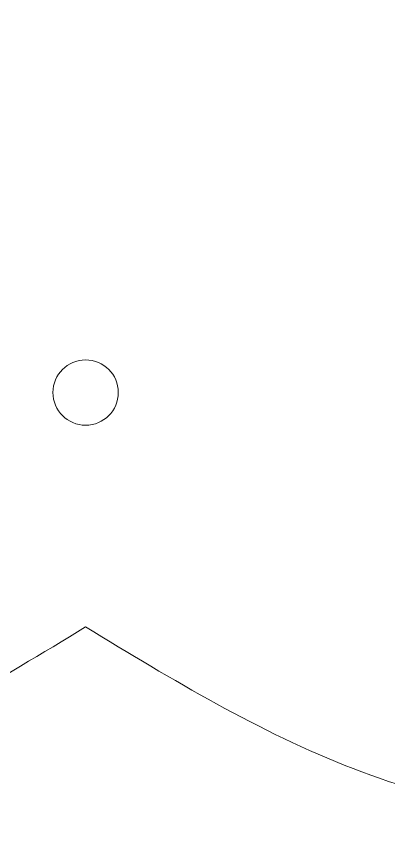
# Model space of a CAD drawing. Header units: centimetres. Extents: x -59 to 59, y -29 to 29.
# Drawn here: x 17.68 to 20.25, y -29.42 to -23.85 of the extents above; entities that cross this region are included whole.
import ezdxf

# ---------------------------------------------------------------- set-up
doc = ezdxf.new("R2010")
doc.units = ezdxf.units.CM
doc.header["$MEASUREMENT"] = 0
doc.layers.add('Camada 1', color=7, linetype='Continuous')

msp = doc.modelspace()

# ---------------------------------------------------------------- linework, layer by layer
at = {"layer": 'Camada 1', "color": 250, "lineweight": 9}
for points, knots in [([(26.47003, -27.1212), (27.42614, -26.64945), (28.54442, -26.35302), (29.66271, -26.05656), (29.66271, -26.05656), (29.66271, -26.05656), (30.6627, -25.86666), (30.6627, -25.86666), (30.6627, -25.86666), (30.6627, -25.86666), (30.6627, -7.06496), (30.6627, -7.06496), (30.6627, -7.06496), (30.6627, -7.06496), (5.66269, -7.06496), (5.66269, -7.06496), (5.66269, -7.06496), (5.66269, -7.06496), (5.66269, -25.86666), (5.66269, -25.86666), (5.66269, -25.86666), (5.66269, -25.86666), (6.66268, -26.05656), (6.66268, -26.05656), (6.66268, -26.05656), (7.78097, -26.35302), (8.89925, -26.64945), (9.85536, -27.1212), (9.85536, -27.1212), (10.81147, -27.59296), (11.6054, -28.24002), (12.31621, -28.67513), (12.31621, -28.67513), (13.02703, -29.11024), (13.65475, -29.3334), (14.31699, -29.37615), (14.31699, -29.37615), (14.9792, -29.41889), (15.67593, -29.28124), (16.32264, -29.03124), (16.32264, -29.03124), (16.96934, -28.78124), (17.56602, -28.41889), (18.16269, -28.05656), (18.16269, -28.05656), (18.75936, -28.41889), (19.35605, -28.78124), (20.00275, -29.03124), (20.00275, -29.03124), (20.64946, -29.28124), (21.34619, -29.41889), (22.0084, -29.37615), (22.0084, -29.37615), (22.67065, -29.3334), (23.29836, -29.11024), (24.00918, -28.67513), (24.00918, -28.67513), (24.71999, -28.24002), (25.51393, -27.59296), (26.47003, -27.1212)], [0, 0, 0, 0, 0.0625, 0.0625, 0.0625, 0.0625, 0.125, 0.125, 0.125, 0.125, 0.1875, 0.1875, 0.1875, 0.1875, 0.25, 0.25, 0.25, 0.25, 0.3125, 0.3125, 0.3125, 0.3125, 0.375, 0.375, 0.375, 0.375, 0.4375, 0.4375, 0.4375, 0.4375, 0.5, 0.5, 0.5, 0.5, 0.5625, 0.5625, 0.5625, 0.5625, 0.625, 0.625, 0.625, 0.625, 0.6875, 0.6875, 0.6875, 0.6875, 0.75, 0.75, 0.75, 0.75, 0.8125, 0.8125, 0.8125, 0.8125, 0.875, 0.875, 0.875, 0.875, 1, 1, 1, 1]), ([(18.38769, -26.44256), (18.38769, -26.56682), (18.28695, -26.66756), (18.16269, -26.66756), (18.16269, -26.66756), (18.03843, -26.66756), (17.93769, -26.56682), (17.93769, -26.44256), (17.93769, -26.44256), (17.93769, -26.31829), (18.03843, -26.21756), (18.16269, -26.21756), (18.16269, -26.21756), (18.28695, -26.21756), (18.38769, -26.31829), (18.38769, -26.44256)], [0, 0, 0, 0, 0.2, 0.2, 0.2, 0.2, 0.4, 0.4, 0.4, 0.4, 0.6, 0.6, 0.6, 0.6, 1, 1, 1, 1])]:
    msp.add_open_spline(points, degree=3, knots=knots, dxfattribs=at)

doc.saveas('drawing.dxf')
